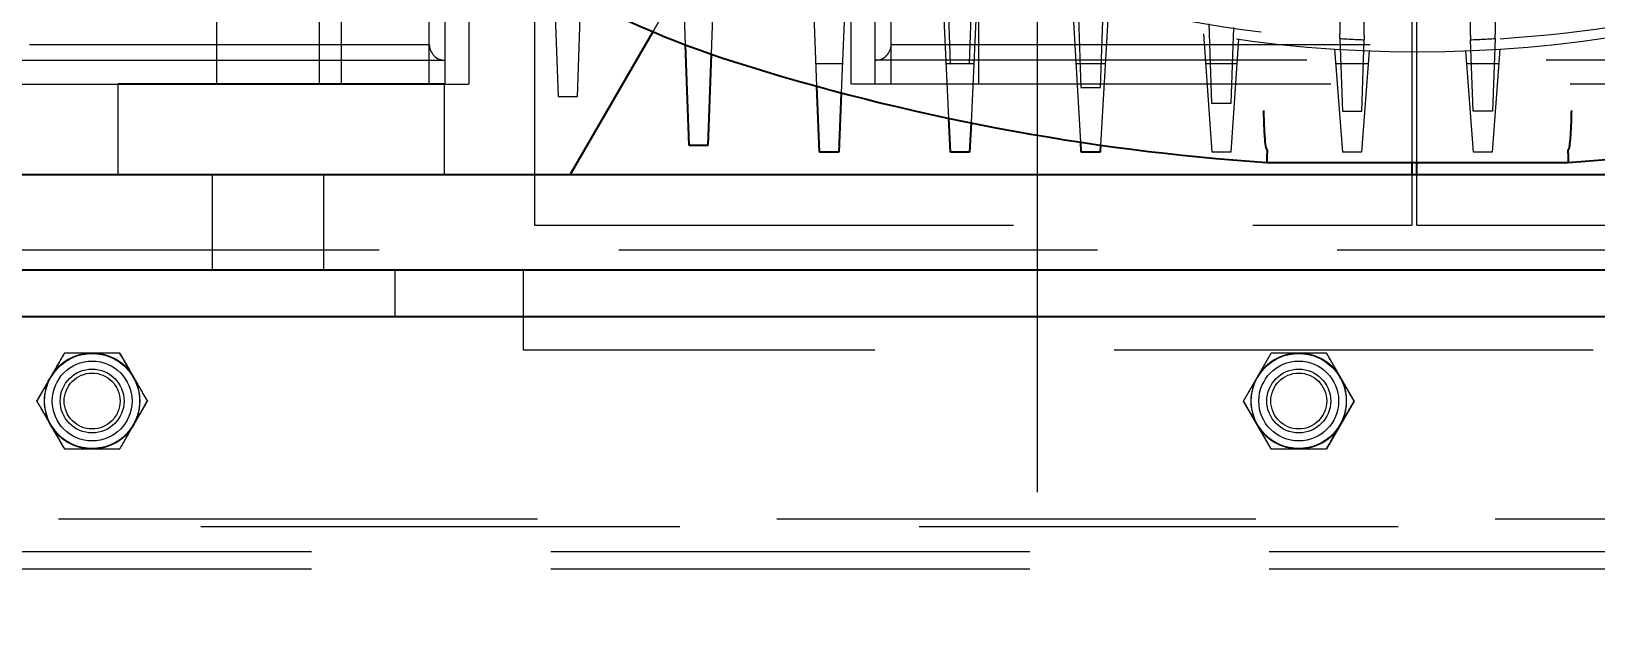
# Model space of a CAD drawing. Header units: millimetres. Extents: x 1293 to 41893, y 1011 to 26911.
# Drawn here: x 13190.9 to 13398.4, y 6410.7 to 6488.5 of the extents above; entities that cross this region are included whole.
import ezdxf

# ---------------------------------------------------------------- set-up
doc = ezdxf.new("R2010")
doc.units = ezdxf.units.MM
doc.header["$LTSCALE"] = 50
doc.linetypes.add('HIDDEN', pattern=[1.905, 1.27, -0.635])
doc.layers.add('CAPA_1', color=7, linetype='Continuous')
doc.styles.add('SLDTEXTSTYLE0', font='TXT', dxfattribs={"width": 0.75})
doc.dimstyles.new('SLDDIMSTYLE0', dxfattribs={"dimtxt": 100, "dimasz": 100, "dimexe": 0, "dimexo": 0.0625, "dimgap": 25, "dimtad": 2, "dimdec": 0, "dimlfac": 1.5, "dimrnd": 1e-09, "dimzin": 12, "dimdsep": 46, "dimtxsty": 'SLDTEXTSTYLE0', "dimsah": 1, "dimcen": 0.09, "dimadec": 0, "dimazin": 3, "dimtfac": 1, "dimtdec": 0, "dimtofl": 0, "dimtmove": 0, "dimatfit": 3, "dimfxl": 1, "dimfrac": 2, "dimtolj": 1, "dimtzin": 12, "dimarcsym": 0})

# ---------------------------------------------------------------- blocks, each defined once
blk = doc.blocks.new('_D_5')
at = {"layer": 'CAPA_1', "transparency": 16777216}
for p, q in [((11574.4, 7831.18), (17588.06, 7831.18)), ((17538.06, 7831.18), (17538.06, 4708.49)), ((16485.16, 4708.49), (17588.06, 4708.49))]:
    blk.add_line(p, q, dxfattribs=at)
for points in [[(17538.06, 7831.18), (17522.68, 7731.18), (17553.45, 7731.18)], [(17538.06, 4708.49), (17553.45, 4808.49), (17522.68, 4808.49)]]:
    blk.add_solid(points, dxfattribs=at)
at = {"layer": 'CAPA_1', "transparency": 16777216, "insert": (17409.15, 6122.06), "char_height": 100, "attachment_point": 1, "rotation": 90, "style": 'SLDTEXTSTYLE0'}
blk.add_mtext('4684', dxfattribs=at)
blk = doc.blocks.new('_D_15')
at = {"layer": 'CAPA_1', "transparency": 16777216}
for p, q in [((6530.12, 8742.38), (6530.12, 9415.65)), ((16745.16, 6492), (16745.16, 9415.65)), ((6530.12, 9365.65), (16745.16, 9365.65))]:
    blk.add_line(p, q, dxfattribs=at)
for points in [[(6530.12, 9365.65), (6630.12, 9350.26), (6630.12, 9381.03)], [(16745.16, 9365.65), (16645.16, 9381.03), (16645.16, 9350.26)]]:
    blk.add_solid(points, dxfattribs=at)
at = {"layer": 'CAPA_1', "transparency": 16777216, "insert": (11452.92, 9494.55), "char_height": 100, "attachment_point": 1, "style": 'SLDTEXTSTYLE0'}
blk.add_mtext('15323', dxfattribs=at)

msp = doc.modelspace()

# ---------------------------------------------------------------- linework, layer by layer
at = {"color": 1, "linetype": 'HIDDEN', "lineweight": 18}
for p, q in [((13232.0721537, 6481.4522048), (13232.0721537, 6830.7855382)), ((13243.7138204, 6481.4522048), (13243.7138204, 6830.7855382)), ((13245.8304871, 6481.4522048), (13245.8304871, 6830.7855382)), ((13249.0054871, 6481.4522048), (13249.0054871, 6830.7855382)), ((13299.6721537, 6481.4522048), (13299.6721537, 6830.7855382)), ((13302.8471537, 6481.4522048), (13302.8471537, 6830.7855382)), ((13304.9638204, 6481.4522048), (13304.9638204, 6830.7855382)), ((13316.6054871, 6481.4522048), (13316.6054871, 6830.7855382)), ((13374.0054871, 6619.4522048), (13374.0054871, 6471.0969069)), ((13374.6721537, 6471.0969069), (13374.6721537, 6619.4522048)), ((13257.6721537, 6589.4522048), (13257.6721537, 6462.7855382)), ((13324.3388204, 6586.1188715), (13324.3388204, 6422.7855382)), ((13312.7892378, 6579.6154906), (13312.7892378, 6484.2257332)), ((13315.3644079, 6577.5790623), (13315.3644079, 6484.2257332)), ((13330.1225711, 6567.8646417), (13330.1225711, 6481.0422674)), ((13332.6977412, 6567.0828543), (13332.6977412, 6481.0422674)), ((13347.4559045, 6561.2754791), (13347.4559045, 6478.9395858)), ((13350.0310745, 6560.7838371), (13350.0310745, 6478.9395858)), ((13364.7892378, 6558.1298698), (13364.7892378, 6477.8940044)), ((13367.3644079, 6557.9004916), (13367.3644079, 6477.8940044)), ((13382.1225711, 6557.9004916), (13382.1225711, 6477.8940044)), ((13384.6977412, 6558.1298698), (13384.6977412, 6477.8940044)), ((13258.9933506, 6531.2569258), (13260.7892378, 6479.8294449)), ((13263.3644079, 6479.8294449), (13264.9750634, 6525.9525855)), ((13276.6011855, 6516.9540344), (13277.6579042, 6486.6935726)), ((13281.1186272, 6485.4398511), (13282.0891596, 6513.2322607)), ((13295.1202747, 6481.1896075), (13294.130187, 6506.0922822)), ((13299.264127, 6503.4387042), (13298.3450134, 6480.3211697)), ((13312.2660477, 6499.2079384), (13312.7892378, 6484.2257332)), ((13215.5101562, 6497.0969069), (13215.5101562, 6481.4969069)), ((13229.1768228, 6481.4969069), (13229.1768228, 6497.0969069)), ((13312.6028182, 6476.9365658), (13311.6042457, 6497.9236677)), ((13315.3644079, 6484.2257332), (13315.8394355, 6497.828745)), ((13278.0260407, 6496.5444123), (13273.3381836, 6488.4248058)), ((13316.4842504, 6496.0580287), (13315.5455323, 6476.328894)), ((13329.6933577, 6493.3333324), (13330.1225711, 6481.0422674)), ((13330.0881884, 6473.7723496), (13329.0365559, 6492.023303)), ((13332.6977412, 6481.0422674), (13333.0953376, 6492.4279403)), ((13333.7404273, 6490.7825175), (13332.7380028, 6473.385565)), ((13347.0876175, 6489.4859431), (13347.4559045, 6478.9395858)), ((13350.0310745, 6478.9395858), (13350.3813977, 6488.971529)), ((12904.9638204, 6486.7438715), (13243.7138204, 6486.7438715)), ((13304.9638204, 6486.7438715), (13643.7138204, 6486.7438715)), ((13347.5102542, 6472.4302403), (13346.4348309, 6488.1371442)), ((13351.027314, 6487.4259871), (13350.0005822, 6472.4302403)), ((13364.4532264, 6487.5161126), (13364.7892378, 6477.8940044)), ((13367.3644079, 6477.8940044), (13367.6945896, 6487.349172)), ((13382.1225711, 6477.8940044), (13381.7923894, 6487.349172)), ((13385.0337526, 6487.5161126), (13384.6977412, 6477.8940044)), ((13364.8459663, 6472.4302403), (13363.8035431, 6486.1159459)), ((13368.3420078, 6485.8841427), (13367.3172407, 6472.4302403)), ((13382.1697383, 6472.4302403), (13381.1449712, 6485.8841427)), ((13385.6834358, 6486.1159459), (13384.6410126, 6472.4302403)), ((12902.8471537, 6484.6272048), (13245.8304871, 6484.6272048)), ((13295.0011682, 6484.1853723), (13298.4986475, 6484.1853723)), ((13645.8304871, 6484.6272048), (13302.8471537, 6484.6272048)), ((13312.2579178, 6484.1853723), (13315.9193459, 6484.1853723)), ((13312.7892378, 6484.2257332), (13315.3644079, 6484.2257332)), ((13329.4881828, 6484.1853723), (13333.3602952, 6484.1853723)), ((13346.7054015, 6484.1853723), (13350.8054349, 6484.1853723)), ((13363.9505925, 6484.1853723), (13368.2126145, 6484.1853723)), ((13381.2743644, 6484.1853723), (13385.5363864, 6484.1853723)), ((12899.6721537, 6481.4522048), (13249.0054871, 6481.4522048)), ((13202.4101562, 6481.4969069), (13202.4101562, 6469.4969069)), ((13245.7434895, 6481.4969069), (13202.4101562, 6481.4969069)), ((13245.7434895, 6469.4969069), (13245.7434895, 6481.4969069)), ((13649.0054871, 6481.4522048), (13299.6721537, 6481.4522048)), ((13330.1225711, 6481.0422674), (13332.6977412, 6481.0422674)), ((13260.7892378, 6479.8294449), (13263.3644079, 6479.8294449)), ((13347.4559045, 6478.9395858), (13350.0310745, 6478.9395858)), ((13364.7892378, 6477.8940044), (13367.3644079, 6477.8940044)), ((13384.6977412, 6477.8940044), (13382.1225711, 6477.8940044)), ((13350.0005822, 6472.4302403), (13347.5102542, 6472.4302403)), ((13367.3172407, 6472.4302403), (13364.8459663, 6472.4302403)), ((13384.6410126, 6472.4302403), (13382.1697383, 6472.4302403)), ((13214.9351562, 6469.4969069), (13214.9351562, 6456.7969069)), ((13229.7518228, 6456.7969069), (13229.7518228, 6469.4969069)), ((13374.0054871, 6469.4969069), (13374.0054871, 6462.7855382)), ((13374.6721537, 6462.7855382), (13374.6721537, 6469.4969069)), ((13257.6721537, 6462.7855382), (13374.0054871, 6462.7855382)), ((13374.6721537, 6462.7855382), (13491.0054871, 6462.7855382)), ((13618.0768228, 6459.4522048), (13173.6721537, 6459.4522048)), ((13239.2101562, 6450.6162403), (13239.2101562, 6456.7969069)), ((13256.2101562, 6446.2135736), (13256.2101562, 6456.7969069)), ((13198.9532221, 6445.8022048), (13199.0577521, 6445.8022048)), ((13493.2768228, 6446.2135736), (13256.2101562, 6446.2135736)), ((13351.6731386, 6439.4522048), (13355.3393129, 6445.8022048)), ((13362.6716613, 6445.8022048), (13366.3378355, 6439.4522048)), ((13193.4800933, 6442.581942), (13193.5323583, 6442.6724677)), ((13204.4786159, 6442.6724677), (13204.5308809, 6442.581942)), ((13355.3393129, 6433.1022048), (13351.6731386, 6439.4522048)), ((13366.3378355, 6439.4522048), (13362.6716613, 6433.1022048)), ((13193.5323583, 6436.231942), (13193.4800933, 6436.3224677)), ((13204.5308809, 6436.3224677), (13204.4786159, 6436.231942)), ((13199.0577521, 6433.1022048), (13198.9532221, 6433.1022048)), ((13753.1804871, 6422.7855382), (11114.4971537, 6422.7855382)), ((13639.0601497, 6423.7929069), (13087.0601497, 6423.7929069)), ((13704.3388204, 6419.4522048), (13173.6721537, 6419.4522048)), ((13704.3388204, 6417.1662048), (13173.6721537, 6417.1662048))]:
    msp.add_line(p, q, dxfattribs=at)
at = {"color": 7, "linetype": 'Continuous', "lineweight": 25}
for p, q in [((13273.3381836, 6488.4248058), (13262.4101562, 6469.4969069)), ((13277.6579042, 6486.6935726), (13278.1225711, 6473.3872518)), ((13280.6977412, 6473.3872518), (13281.1186272, 6485.4398511)), ((13295.4685322, 6472.4302403), (13295.1202747, 6481.1896075)), ((13298.3450134, 6480.3211697), (13298.0312835, 6472.4302403)), ((13312.8172305, 6472.4302403), (13312.6028182, 6476.9365658)), ((13315.5455323, 6476.328894), (13315.3600332, 6472.4302403)), ((13278.1225711, 6473.3872518), (13280.6977412, 6473.3872518)), ((13298.0312835, 6472.4302403), (13295.4685322, 6472.4302403)), ((13315.3600332, 6472.4302403), (13312.8172305, 6472.4302403)), ((13330.1655217, 6472.4302403), (13330.0881884, 6473.7723496)), ((13332.6829564, 6472.4302403), (13330.1655217, 6472.4302403)), ((13332.7380028, 6473.385565), (13332.6829564, 6472.4302403)), ((13354.7546037, 6471.0969069), (13394.7323753, 6471.0969069)), ((13374.0054871, 6471.0969069), (13374.0054871, 6469.4969069)), ((13374.6721537, 6469.4969069), (13374.6721537, 6471.0969069)), ((13131.4101562, 6469.4969069), (13618.0768228, 6469.4969069)), ((13645.3101497, 6456.7969069), (13111.9101497, 6456.7969069)), ((13645.3101497, 6450.6162403), (13111.9101497, 6450.6162403))]:
    msp.add_line(p, q, dxfattribs=at)
at = {"color": 1, "linetype": 'HIDDEN', "lineweight": 18, "flags": 128}
for points in [[(13364.4532264, 6487.5161126), (13364.4532068, 6487.814826), (13364.4531914, 6488.0495308)], [(13367.6946059, 6487.8820569), (13367.6945967, 6487.583641), (13367.6945896, 6487.349172)], [(13381.7923731, 6487.8820569), (13381.7923822, 6487.583641), (13381.7923894, 6487.349172)], [(13385.0337526, 6487.5161126), (13385.0337721, 6487.814826), (13385.0337875, 6488.0495308)]]:
    msp.add_lwpolyline(points, dxfattribs=at)
at = {"color": 7, "linetype": 'Continuous', "lineweight": 25, "flags": 128}
for points in [[(13354.8080267, 6472.6965654), (13354.7780922, 6471.8007567), (13354.7546037, 6471.0969069)], [(13394.6789523, 6472.6965654), (13394.7088868, 6471.8007567), (13394.7323753, 6471.0969069)]]:
    msp.add_lwpolyline(points, dxfattribs=at)
at = {"color": 1, "linetype": 'HIDDEN', "lineweight": 18}
for centre, radius in [((13374.7434895, 6655.7635736), 168.6666667), ((13199.0054871, 6439.4522048), 6.3026787), ((13359.0054871, 6439.4522048), 6.3026787), ((13199.0054871, 6439.4522048), 5.2916667), ((13199.0054871, 6439.4522048), 4.2333333), ((13199.0054871, 6439.4522048), 3.7041667), ((13359.0054871, 6439.4522048), 5.2916667), ((13359.0054871, 6439.4522048), 4.2333333), ((13359.0054871, 6439.4522048), 3.7041667)]:
    msp.add_circle(centre, radius, dxfattribs=at)
for centre, radius, start, end in [((13374.7434895, 6655.7635736), 170, 229.782073947, 310.217914116), ((13245.8304871, 6486.7438715), 2.1166667, 180, 270), ((13302.8471537, 6486.7438715), 2.1166667, 270, 0), ((13374.7434895, 6655.7635736), 168.5618511, 266.500065285, 267.603312875), ((13374.7434895, 6655.7635736), 168.5618511, 272.396687125, 273.499934715), ((13199.0054871, 6439.4522048), 6.3502151, 90.471574246, 149.528425754), ((13199.0054871, 6439.4522048), 6.3502151, 30.471574246, 89.528425754), ((13359.0054871, 6439.4522048), 6.3502151, 90.471574246, 149.528425754), ((13359.0054871, 6439.4522048), 6.3502151, 30.471574246, 89.528425754), ((13199.0054871, 6439.4522048), 6.3502151, 150.471574246, 209.528425754), ((13199.0054871, 6439.4522048), 6.3502151, 330.471574246, 29.528425754), ((13359.0054871, 6439.4522048), 6.3502151, 150.471574246, 209.528425754), ((13359.0054871, 6439.4522048), 6.3502151, 330.471574246, 29.528425754), ((13199.0054871, 6439.4522048), 6.3502151, 210.471574246, 269.528425754), ((13199.0054871, 6439.4522048), 6.3502151, 270.471574246, 329.528425754), ((13359.0054871, 6439.4522048), 6.3502151, 210.471574246, 269.528425754), ((13359.0054871, 6439.4522048), 6.3502151, 270.471574246, 329.528425754)]:
    msp.add_arc(centre, radius, start, end, dxfattribs=at)
at = {"color": 7, "linetype": 'Continuous', "lineweight": 25}
for centre, radius, start, end in [((13321.6191889, 6602.639273), 124, 228.251586354, 252.431691369), ((13374.7434895, 6770.4302403), 300, 252.431691369, 266.179573657), ((13374.7434895, 6770.4302403), 300, 273.820426343, 287.568308631)]:
    msp.add_arc(centre, radius, start, end, dxfattribs=at)
at = {"color": 1, "linetype": 'HIDDEN', "lineweight": 18}
for points, knots in [([(13364.4657925, 6519.4703968), (13364.4646365, 6518.0989353), (13364.4623301, 6515.3625519), (13364.4593952, 6511.417991), (13364.4569344, 6507.648209), (13364.4547037, 6504.0947869), (13364.452959, 6500.7912407), (13364.4516475, 6497.8064216), (13364.4508159, 6495.1719785), (13364.4504969, 6492.9149919), (13364.4505439, 6491.0444225), (13364.4509216, 6489.5993149), (13364.4515785, 6488.5604224), (13364.4524127, 6488.2576067), (13364.4528307, 6488.105883)], [0, 0, 0, 0, 0.083613184, 0.1668276638, 0.2496425706, 0.3329339379, 0.4165511208, 0.5004951151, 0.5828917222, 0.6656263343, 0.7487014026, 0.8321198189, 0.9158848412, 1, 1, 1, 1]), ([(13367.6949634, 6487.9383158), (13367.6954373, 6488.0902648), (13367.6963829, 6488.393473), (13367.6974201, 6489.4345664), (13367.6980337, 6490.8823267), (13367.6981959, 6492.7555514), (13367.697945, 6495.0146317), (13367.697382, 6497.6439028), (13367.6964846, 6500.6128473), (13367.6952172, 6503.8872568), (13367.6936537, 6507.4222656), (13367.6916234, 6511.1883623), (13367.6893583, 6515.1458524), (13367.687628, 6517.8906933), (13367.6867612, 6519.2657213)], [0, 0, 0, 0, 0.0843425193, 0.168302196, 0.2518808064, 0.3350799961, 0.4179012322, 0.5003457658, 0.5837094564, 0.6666950578, 0.7493030981, 0.8325503145, 0.916116078, 1, 1, 1, 1]), ([(13381.7920156, 6487.9383158), (13381.7915417, 6488.0902652), (13381.790596, 6488.3934742), (13381.7895587, 6489.4345704), (13381.788945, 6490.882333), (13381.7887828, 6492.7555585), (13381.7890337, 6495.0146368), (13381.789597, 6497.6439113), (13381.7904945, 6500.6128618), (13381.7917617, 6503.8872733), (13381.7933252, 6507.4222786), (13381.7953558, 6511.1883714), (13381.7976207, 6515.1458621), (13381.799351, 6517.8906981), (13381.8002178, 6519.2657213)], [0, 0, 0, 0, 0.0843427095, 0.1683025003, 0.2518811487, 0.3350803003, 0.4179014223, 0.5003457658, 0.583710045, 0.6666956464, 0.7493030981, 0.832550611, 0.9161163744, 1, 1, 1, 1]), ([(13385.0211865, 6519.4703968), (13385.0223424, 6518.0989304), (13385.0246488, 6515.3625421), (13385.0275835, 6511.4179818), (13385.0300446, 6507.6481957), (13385.0322755, 6504.0947702), (13385.0340197, 6500.791226), (13385.0353314, 6497.806413), (13385.0361635, 6495.1719733), (13385.0364825, 6492.9149847), (13385.0364354, 6491.044416), (13385.0360576, 6489.5993109), (13385.0354005, 6488.5604212), (13385.0345663, 6488.2576062), (13385.0341483, 6488.105883)], [0, 0, 0, 0, 0.0836134846, 0.1668279644, 0.2496425707, 0.332934535, 0.416551718, 0.5004951152, 0.5828919154, 0.6656266434, 0.7487017503, 0.8321201279, 0.9158850343, 1, 1, 1, 1]), ([(13364.4531914, 6488.0495308), (13364.4531722, 6488.0586778), (13364.4531378, 6488.0750118), (13364.4529245, 6488.0964501), (13364.4528307, 6488.105883)], [0, 0, 0, 0, 0.5599979995, 1, 1, 1, 1]), ([(13367.6949634, 6487.9383158), (13367.6948488, 6487.9264484), (13367.6946442, 6487.9052564), (13367.6946176, 6487.8891457), (13367.6946059, 6487.8820569)], [0, 0, 0, 0, 0.5599980178, 1, 1, 1, 1]), ([(13381.7920156, 6487.9383158), (13381.7921302, 6487.9264484), (13381.7923348, 6487.9052564), (13381.7923614, 6487.8891457), (13381.7923731, 6487.8820569)], [0, 0, 0, 0, 0.5599980178, 1, 1, 1, 1]), ([(13385.0337875, 6488.0495308), (13385.0338068, 6488.0586778), (13385.0338412, 6488.0750118), (13385.0340544, 6488.0964501), (13385.0341483, 6488.105883)], [0, 0, 0, 0, 0.55999799951, 1, 1, 1, 1]), ([(13191.6733537, 6439.4522048), (13191.991518, 6440.0033461), (13192.6347463, 6441.117581), (13193.5877667, 6442.7684545), (13194.4987817, 6444.346564), (13195.0572867, 6445.3140365), (13195.3390978, 6445.8022048)], [0, 0, 0, 0, 0.2646061211, 0.5349506065, 0.7653448938, 1, 1, 1, 1]), ([(13195.3393129, 6445.8022048), (13195.2250634, 6445.604319), (13194.6367914, 6444.585402), (13194.0251841, 6443.5260671), (13193.5323583, 6442.6724677)], [0, 0, 0, 0, 0.1942119601, 1, 1, 1, 1]), ([(13198.9532221, 6445.8022048), (13198.3293215, 6445.8022048), (13197.1048334, 6445.8022048), (13195.9203022, 6445.8022048), (13195.3393129, 6445.8022048)], [0, 0, 0, 0, 0.5095195514, 1, 1, 1, 1]), ([(13202.6716613, 6445.8022048), (13202.2469874, 6445.8022048), (13201.0660093, 6445.8022048), (13199.8417645, 6445.8022048), (13199.0577521, 6445.8022048)], [0, 0, 0, 0, 0.3595950484, 1, 1, 1, 1]), ([(13204.4786159, 6442.6724677), (13204.2734975, 6443.027743), (13203.6615551, 6444.0876584), (13203.0669556, 6445.1175349), (13202.6716613, 6445.8022048)], [0, 0, 0, 0, 0.3351922062, 1, 1, 1, 1]), ([(13202.6718764, 6445.8022048), (13202.9900512, 6445.2510452), (13203.6333002, 6444.1367746), (13204.5863313, 6442.4858825), (13205.4973367, 6440.9077897), (13206.0558201, 6439.9403546), (13206.3376204, 6439.4522048)], [0, 0, 0, 0, 0.2646176718, 0.5349733347, 0.7653562273, 1, 1, 1, 1]), ([(13355.3390978, 6445.8022048), (13355.0209229, 6445.2510452), (13354.377674, 6444.1367746), (13353.4246428, 6442.4858825), (13352.5136375, 6440.9077897), (13351.955154, 6439.9403546), (13351.6733537, 6439.4522048)], [0, 0, 0, 0, 0.2646176718, 0.5349733347, 0.7653562273, 1, 1, 1, 1]), ([(13362.6718764, 6445.8022048), (13362.3655273, 6445.8022048), (13361.4615537, 6445.8022048), (13359.9050548, 6445.8022048), (13357.7280651, 6445.8022048), (13356.2242592, 6445.8022048), (13355.3390978, 6445.8022048)], [0, 0, 0, 0, 0.1280647744, 0.377893031, 0.6338190398, 1, 1, 1, 1]), ([(13366.3376204, 6439.4522048), (13366.0194562, 6440.0033461), (13365.3762279, 6441.117581), (13364.4232074, 6442.7684545), (13363.5121924, 6444.346564), (13362.9536874, 6445.3140365), (13362.6718764, 6445.8022048)], [0, 0, 0, 0, 0.2646061211, 0.5349506065, 0.7653448938, 1, 1, 1, 1]), ([(13193.4800933, 6442.581942), (13193.2749749, 6442.2266667), (13192.6630325, 6441.1667513), (13192.068433, 6440.1368748), (13191.6731386, 6439.4522048)], [0, 0, 0, 0, 0.3351922062, 1, 1, 1, 1]), ([(13206.3378355, 6439.4522048), (13206.223586, 6439.6500907), (13205.635314, 6440.6690077), (13205.0237067, 6441.7283426), (13204.5308809, 6442.581942)], [0, 0, 0, 0, 0.1942119601, 1, 1, 1, 1]), ([(13191.6731386, 6439.4522048), (13191.7873881, 6439.254319), (13192.3756601, 6438.235402), (13192.9872674, 6437.1760671), (13193.4800933, 6436.3224677)], [0, 0, 0, 0, 0.1942119601, 1, 1, 1, 1]), ([(13195.3390978, 6433.1022048), (13195.0209229, 6433.6533645), (13194.377674, 6434.7676351), (13193.4246428, 6436.4185272), (13192.5136375, 6437.9966199), (13191.955154, 6438.9640551), (13191.6733537, 6439.4522048)], [0, 0, 0, 0, 0.2646176718, 0.5349733347, 0.7653562273, 1, 1, 1, 1]), ([(13206.3376204, 6439.4522048), (13206.0194562, 6438.9010636), (13205.3762279, 6437.7868287), (13204.4232074, 6436.1359552), (13203.5121924, 6434.5578457), (13202.9536874, 6433.5903732), (13202.6718764, 6433.1022048)], [0, 0, 0, 0, 0.2646061211, 0.5349506065, 0.7653448938, 1, 1, 1, 1]), ([(13204.5308809, 6436.3224677), (13204.7359992, 6436.677743), (13205.3479416, 6437.7376584), (13205.9425411, 6438.7675349), (13206.3378355, 6439.4522048)], [0, 0, 0, 0, 0.3351922062, 1, 1, 1, 1]), ([(13351.6733537, 6439.4522048), (13351.991518, 6438.9010636), (13352.6347463, 6437.7868287), (13353.5877667, 6436.1359552), (13354.4987817, 6434.5578457), (13355.0572867, 6433.5903732), (13355.3390978, 6433.1022048)], [0, 0, 0, 0, 0.2646061211, 0.5349506065, 0.7653448938, 1, 1, 1, 1]), ([(13362.6718764, 6433.1022048), (13362.9900512, 6433.6533645), (13363.6333002, 6434.7676351), (13364.5863313, 6436.4185272), (13365.4973367, 6437.9966199), (13366.0558201, 6438.9640551), (13366.3376204, 6439.4522048)], [0, 0, 0, 0, 0.2646176718, 0.5349733347, 0.7653562273, 1, 1, 1, 1]), ([(13193.5323583, 6436.231942), (13193.7374766, 6435.8766667), (13194.349419, 6434.8167513), (13194.9440185, 6433.7868748), (13195.3393129, 6433.1022048)], [0, 0, 0, 0, 0.3351922062, 1, 1, 1, 1]), ([(13202.6716613, 6433.1022048), (13202.7859107, 6433.3000907), (13203.3741827, 6434.3190077), (13203.98579, 6435.3783426), (13204.4786159, 6436.231942)], [0, 0, 0, 0, 0.1942119601, 1, 1, 1, 1]), ([(13195.3393129, 6433.1022048), (13195.7639867, 6433.1022048), (13196.9449649, 6433.1022048), (13198.1692096, 6433.1022048), (13198.9532221, 6433.1022048)], [0, 0, 0, 0, 0.3595950484, 1, 1, 1, 1]), ([(13199.0577521, 6433.1022048), (13199.6816527, 6433.1022048), (13200.9061407, 6433.1022048), (13202.0906719, 6433.1022048), (13202.6716613, 6433.1022048)], [0, 0, 0, 0, 0.5095195514, 1, 1, 1, 1]), ([(13355.3390978, 6433.1022048), (13356.2242614, 6433.1022048), (13357.7125708, 6433.1022048), (13359.8888359, 6433.1022048), (13361.4462245, 6433.1022048), (13362.3655322, 6433.1022048), (13362.6718764, 6433.1022048)], [0, 0, 0, 0, 0.3661794341, 0.6156922034, 0.8719357593, 1, 1, 1, 1])]:
    msp.add_open_spline(points, degree=3, knots=knots, dxfattribs=at)
at = {"color": 7, "linetype": 'Continuous', "lineweight": 25}
for points, knots in [([(13354.3351731, 6477.9795579), (13354.3448481, 6477.4791653), (13354.3626941, 6476.5561583), (13354.4011714, 6475.6229078), (13354.4325177, 6475.0391134), (13354.4544081, 6474.6948577), (13354.4750948, 6474.4128051), (13354.5303694, 6473.755626), (13354.6323105, 6472.9643122), (13354.7504872, 6472.7835529), (13354.8063224, 6472.6981492)], [0, 0, 0, 0, 0.1633902477, 0.30138408, 0.3608428977, 0.4139070508, 0.4605673305, 0.5008156276, 0.764149405, 1, 1, 1, 1]), ([(13395.1518059, 6477.9795578), (13395.1430602, 6477.5120682), (13395.1266086, 6476.6326674), (13395.0911613, 6475.7232211), (13395.0604256, 6475.1294188), (13395.0375664, 6474.7609888), (13395.0147617, 6474.4466702), (13394.9579292, 6473.7686657), (13394.8555927, 6472.9664355), (13394.7371022, 6472.7847155), (13394.6806565, 6472.698149)], [0, 0, 0, 0, 0.1523427269, 0.2865739097, 0.3469248122, 0.4027494964, 0.4540504279, 0.5008298017, 0.7622086243, 1, 1, 1, 1]), ([(13354.8080267, 6472.6965654), (13354.8079445, 6472.6968454), (13354.8077979, 6472.6973455), (13354.8067733, 6472.6979035), (13354.8063224, 6472.698149)], [0, 0, 0, 0, 0.5600004419, 1, 1, 1, 1]), ([(13394.6806565, 6472.698149), (13394.6801025, 6472.6978378), (13394.6791131, 6472.6972821), (13394.6790014, 6472.6967844), (13394.6789523, 6472.6965654)], [0, 0, 0, 0, 0.5599995653, 1, 1, 1, 1])]:
    msp.add_open_spline(points, degree=3, knots=knots, dxfattribs=at)

# ---------------------------------------------------------------- dimensions: what is measured, and where the dimension line sits
at = {"layer": 'CAPA_1'}
dim = msp.add_linear_dim(base=(16745.1618891, 9365.6463094), p1=(6530.1246702, 8678.8772747), p2=(16745.1618891, 6428.5014528), dimstyle='SLDDIMSTYLE0', dxfattribs=at)
dim.commit()
dim.dimension.update_dxf_attribs({"geometry": '_D_15', "text_midpoint": (11637.6432797, 9365.6463094), "dimtype": 160})
dim = msp.add_linear_dim(base=(17538.0605071, 4708.4929069), p1=(11510.8968592, 7831.1769069), p2=(16421.6646746, 4708.4929069), angle=90, dimstyle='SLDDIMSTYLE0', dxfattribs=at)
dim.commit()
dim.dimension.update_dxf_attribs({"geometry": '_D_5', "text_midpoint": (17538.0605071, 6269.8349069), "dimtype": 160})

doc.saveas('drawing.dxf')
